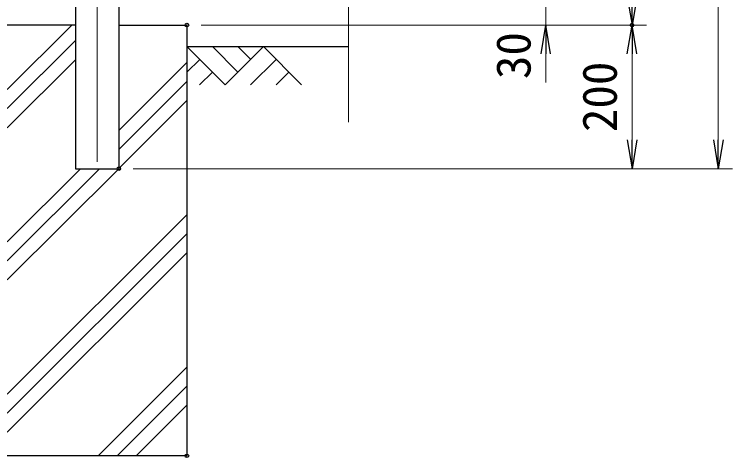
# Model space of a CAD drawing. Units: millimetres, scale not verified. Extents: x -4200 to 4200, y -2970 to 2970.
# Drawn here: x -1742 to -742, y -555 to 62 of the extents above; entities that cross this region are included whole.
import ezdxf
from ezdxf.enums import TextEntityAlignment as Align

# ---------------------------------------------------------------- set-up
doc = ezdxf.new("R2010")
doc.units = ezdxf.units.MM
doc.header["$LTSCALE"] = 10
doc.header["$PDMODE"] = 32
doc.header["$PDSIZE"] = 5
doc.linetypes.add('USER1', pattern=[50.8, 31.75, -6.35, 6.35, -6.35])
for name, color, linetype, lineweight in [('0-0_D-STR4', 7, 'Continuous', 25), ('0-1_D-STR-DIM', 7, 'Continuous', 13), ('0-3_Defpoints', 6, 'Continuous', 25), ('0-4_D-BGD', 7, 'Continuous', 25), ('0-5_D-STR1', 1, 'Continuous', 25), ('0-6_D-BMK', 2, 'USER1', 13), ('0-A_D-DCR-HCH', 7, 'Continuous', 13), ('0-B_D-STR2', 7, 'Continuous', 13)]:
    doc.layers.add(name, color=color, linetype=linetype, lineweight=lineweight)
doc.layers.add('0-2_0', color=7, linetype='Continuous')
doc.styles.add('ＭＳ ゴシック', font='')
doc.styles.get('ＭＳ ゴシック').set_extended_font_data('MS Gothic')

# ---------------------------------------------------------------- blocks, each defined once
blk = doc.blocks.new('_Open')
at = {"layer": '0-2_0'}
blk.add_line((-10, 1.667), (0, 0), dxfattribs=at)
blk.add_lwpolyline([(-10, -1.667), (0, 0), (-10, 0)], dxfattribs=at)

msp = doc.modelspace()

# ---------------------------------------------------------------- linework, layer by layer
at = {"layer": '0-0_D-STR4'}
for p, q in [((-1656.74, 47.22), (-1751.49, 47.22)), ((-1596.24, 47.22), (-1501.49, 47.22)), ((-1501.49, 47.22), (-1501.49, -552.78)), ((-1501.49, -552.78), (-1751.49, -552.78))]:
    msp.add_line(p, q, dxfattribs=at)
at = {"layer": '0-1_D-STR-DIM'}
for p, q in [((-761.88, -112.78), (-761.88, 610.22)), ((-1001.88, 47.22), (-1001.88, 77.22)), ((-1481.49, 47.22), (-981.88, 47.22)), ((-1481.49, 47.22), (-861.88, 47.22)), ((-1481.49, 47.22), (-861.88, 47.22)), ((-1001.88, 7.22), (-1001.88, -32.78)), ((-881.88, -112.78), (-881.88, 7.22)), ((-1576.24, -152.78), (-741.88, -152.78)), ((-1576.24, -152.78), (-861.88, -152.78))]:
    msp.add_line(p, q, dxfattribs=at)
at = {"layer": '0-3_Defpoints'}
for p in [(-1501.49, 47.22), (-881.88, 47.22), (-881.88, 47.22), (-1596.24, -152.78), (-1501.49, -552.78)]:
    msp.add_point(p, dxfattribs=at)
at = {"layer": '0-4_D-BGD'}
msp.add_line((-1501.49, 17.22), (-1276.49, 17.22), dxfattribs=at)
at = {"layer": '0-5_D-STR1'}
for p, q in [((-1656.74, 205.72), (-1656.74, -152.78)), ((-1596.24, 83.84), (-1596.24, -152.78)), ((-1656.74, -152.78), (-1596.24, -152.78))]:
    msp.add_line(p, q, dxfattribs=at)
at = {"layer": '0-6_D-BMK'}
msp.add_line((-1626.49, 682.46), (-1626.49, -163.36), dxfattribs=at)
at = {"layer": '0-A_D-DCR-HCH'}
for p, q in [((-1751.49, -42.64), (-1661.63, 47.22)), ((-1751.49, -69.15), (-1656.74, 25.6)), ((-1448.28, -35.99), (-1501.49, 17.22)), ((-1430.54, -18.25), (-1466.02, 17.22)), ((-1395.07, 17.22), (-1448.28, -35.99)), ((-1412.71, -0.61), (-1430.54, 17.22)), ((-1395.07, 17.22), (-1341.86, -35.99)), ((-1751.49, -95.67), (-1656.74, -0.92)), ((-1596.24, -99.52), (-1501.49, -4.77)), ((-1483.75, -0.52), (-1501.49, -18.17)), ((-1377.33, -0.52), (-1412.97, -35.99)), ((-1466.02, -18.25), (-1483.84, -35.99)), ((-1359.59, -18.25), (-1377.41, -35.99)), ((-1596.24, -126.04), (-1501.49, -31.29)), ((-1596.24, -152.55), (-1501.49, -57.8)), ((-1751.49, -307.8), (-1596.47, -152.78)), ((-1751.49, -281.29), (-1622.99, -152.78)), ((-1751.49, -254.77), (-1649.5, -152.78)), ((-1751.49, -466.9), (-1501.49, -216.9)), ((-1751.49, -493.42), (-1501.49, -243.42)), ((-1751.49, -519.93), (-1501.49, -269.93)), ((-1625.24, -552.78), (-1501.49, -429.03)), ((-1598.72, -552.78), (-1501.49, -455.55)), ((-1572.21, -552.78), (-1501.49, -482.07))]:
    msp.add_line(p, q, dxfattribs=at)
at = {"layer": '0-B_D-STR2'}
msp.add_lwpolyline([(-1276.49, -87.78), (-1276.49, 336.57), (-1311.73, 349.39), (-1241.25, 375.05), (-1276.49, 387.87), (-1276.49, 707.22)], dxfattribs=at)

# ---------------------------------------------------------------- block references
at = {"layer": '0-1_D-STR-DIM', "xscale": 4, "yscale": 4}
for p, rotation in [((-881.88, 47.22), 270), ((-1001.88, 47.22), 90), ((-881.88, 47.22), 90), ((-881.88, -152.78), 270), ((-761.88, -152.78), 270)]:
    msp.add_blockref('_Open', p, dxfattribs=dict(at, rotation=rotation))

# ---------------------------------------------------------------- texts
at = {"layer": '0-1_D-STR-DIM', "style": 'ＭＳ ゴシック'}
for s, p in [('30', (-1008.63, -27.89)), ('200', (-888.63, -101.78))]:
    msp.add_text(s, height=48.09, rotation=90, dxfattribs=at).set_placement(p, align=Align.BOTTOM_LEFT)

doc.saveas('drawing.dxf')
